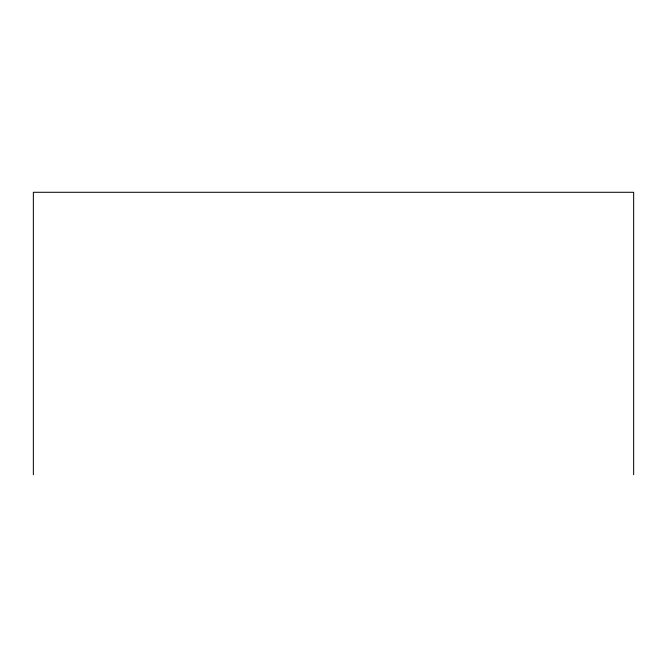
<?xml version="1.0" encoding="UTF-8"?>
<svg xmlns="http://www.w3.org/2000/svg" width="667" height="667" viewBox="0 0 667 667"><rect width="100%" height="100%" fill="white"/><g stroke="black" fill="none" stroke-linecap="round" stroke-linejoin="round"><path stroke-width="1" d="M633.65 474.712L633.65 192.288L33.35 192.288L33.35 474.712"/></g></svg>
